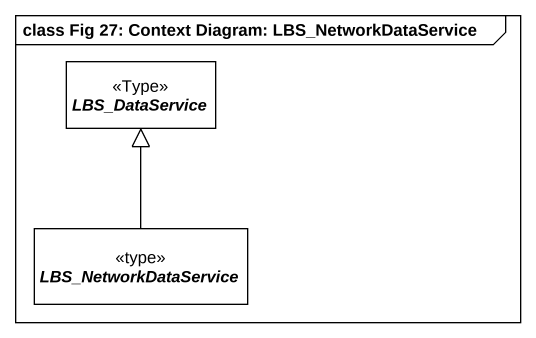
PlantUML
@startuml
mainframe class Fig 27: Context Diagram: LBS_NetworkDataService
hide circle
hide empty members
abstract class LBS_DataService <<Type>>
abstract class LBS_NetworkDataService <<type>>
LBS_NetworkDataService -up-|> LBS_DataService
@enduml
